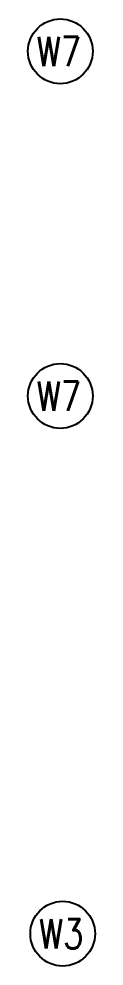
# Model space of a CAD drawing. Extents: x 2332957 to 2465864, y -1012926 to -914299.
# Drawn here: x 2404889 to 2405459, y -954015 to -945970 of the extents above; entities that cross this region are included whole.
import ezdxf

# ---------------------------------------------------------------- set-up
doc = ezdxf.new("R2010")
doc.units = 0
doc.header["$LTSCALE"] = 15
doc.header["$MEASUREMENT"] = 0
doc.layers.add('WIN-T', color=7, linetype='CONTINUOUS')
doc.styles.add('ROMANS', font='romans')

msp = doc.modelspace()

# ---------------------------------------------------------------- linework, layer by layer
at = {"layer": 'WIN-T', "color": 0, "linetype": 'Continuous'}
for centre in [(2405164, -946244.8), (2405164, -949172.4), (2405184, -953739.9)]:
    msp.add_circle(centre, 275, dxfattribs=at)

# ---------------------------------------------------------------- texts
at = {"layer": 'WIN-T', "color": 0, "style": 'ROMANS', "width": 0.8}
for s, p in [('W7', (2404963.2, -946370.6)), ('W7', (2404963.2, -949298.2)), ('W3', (2404983.2, -953865.7))]:
    msp.add_text(s, height=250, dxfattribs=at).set_placement(p)

doc.saveas('drawing.dxf')
